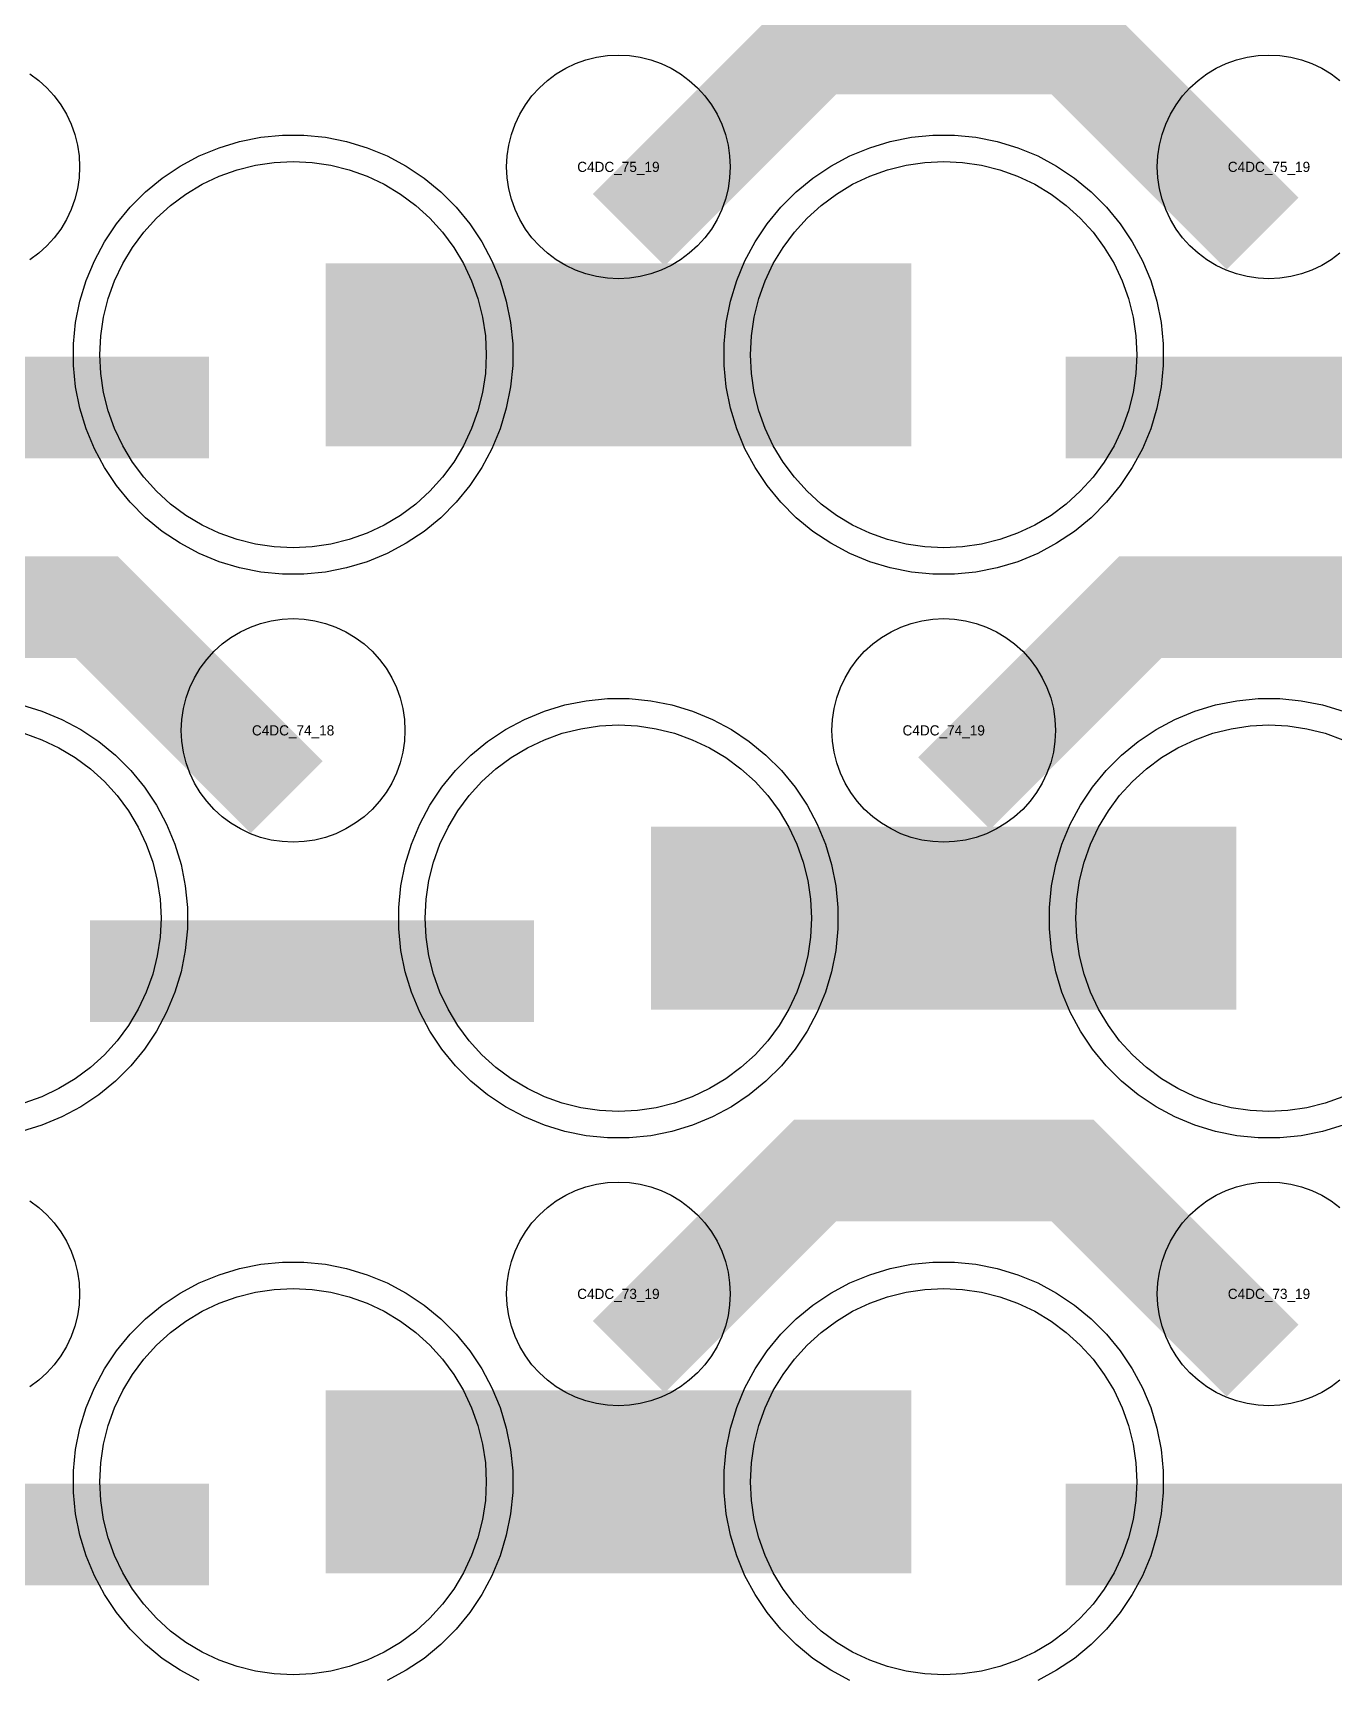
# Model space of a CAD drawing. Extents: x -11880 to 11880, y -14992 to 14992.
# Drawn here: x -6064 to -5744, y -4772.9 to -4368.1 of the extents above; entities that cross this region are included whole.
import ezdxf
from ezdxf.enums import TextEntityAlignment as Align

# ---------------------------------------------------------------- set-up
doc = ezdxf.new("R2010")
doc.units = 0
doc.header["$MEASUREMENT"] = 0
for name, color, linetype in [('GDS_775_DT_237', 138, 'CONTINUOUS'), ('RDL1_FS', 34, 'CONTINUOUS'), ('RDL_BS', 160, 'CONTINUOUS')]:
    doc.layers.add(name, color=color, linetype=linetype)

msp = doc.modelspace()

# ---------------------------------------------------------------- linework, layer by layer
at = {"layer": 'RDL1_FS', "color": 240, "true_color": 0xed1f24}
for points in [[(-6000, -4494.769), (-6004.657, -4494.54), (-6009.268, -4493.856), (-6013.791, -4492.724), (-6018.181, -4491.152), (-6022.395, -4489.16), (-6026.395, -4486.762), (-6030.14, -4483.984), (-6033.594, -4480.854), (-6036.724, -4477.4), (-6039.502, -4473.655), (-6041.9, -4469.655), (-6043.892, -4465.441), (-6045.464, -4461.051), (-6046.596, -4456.528), (-6047.28, -4451.917), (-6047.509, -4447.26), (-6047.28, -4442.603), (-6046.596, -4437.992), (-6045.464, -4433.469), (-6043.892, -4429.079), (-6041.9, -4424.865), (-6039.502, -4420.865), (-6036.724, -4417.12), (-6033.594, -4413.666), (-6030.14, -4410.536), (-6026.395, -4407.758), (-6022.395, -4405.36), (-6018.181, -4403.368), (-6013.791, -4401.796), (-6009.268, -4400.664), (-6004.657, -4399.98), (-6000, -4399.751), (-5995.343, -4399.98), (-5990.732, -4400.664), (-5986.209, -4401.796), (-5981.819, -4403.368), (-5977.605, -4405.36), (-5973.605, -4407.758), (-5969.86, -4410.536), (-5966.406, -4413.666), (-5963.276, -4417.12), (-5960.498, -4420.865), (-5958.1, -4424.865), (-5956.108, -4429.079), (-5954.536, -4433.469), (-5953.404, -4437.992), (-5952.72, -4442.603), (-5952.491, -4447.26), (-5952.72, -4451.917), (-5953.404, -4456.528), (-5954.536, -4461.051), (-5956.108, -4465.441), (-5958.1, -4469.655), (-5960.498, -4473.655), (-5963.276, -4477.4), (-5966.406, -4480.854), (-5969.86, -4483.984), (-5973.605, -4486.762), (-5977.605, -4489.16), (-5981.819, -4491.152), (-5986.209, -4492.724), (-5990.732, -4493.856), (-5995.343, -4494.54)], [(-5840, -4494.769), (-5844.657, -4494.54), (-5849.268, -4493.856), (-5853.791, -4492.724), (-5858.181, -4491.152), (-5862.395, -4489.16), (-5866.395, -4486.762), (-5870.14, -4483.984), (-5873.594, -4480.854), (-5876.724, -4477.4), (-5879.502, -4473.655), (-5881.9, -4469.655), (-5883.892, -4465.441), (-5885.464, -4461.051), (-5886.596, -4456.528), (-5887.28, -4451.917), (-5887.509, -4447.26), (-5887.28, -4442.603), (-5886.596, -4437.992), (-5885.464, -4433.469), (-5883.892, -4429.079), (-5881.9, -4424.865), (-5879.502, -4420.865), (-5876.724, -4417.12), (-5873.594, -4413.666), (-5870.14, -4410.536), (-5866.395, -4407.758), (-5862.395, -4405.36), (-5858.181, -4403.368), (-5853.791, -4401.796), (-5849.268, -4400.664), (-5844.657, -4399.98), (-5840, -4399.751), (-5835.343, -4399.98), (-5830.732, -4400.664), (-5826.209, -4401.796), (-5821.819, -4403.368), (-5817.605, -4405.36), (-5813.605, -4407.758), (-5809.86, -4410.536), (-5806.406, -4413.666), (-5803.276, -4417.12), (-5800.498, -4420.865), (-5798.1, -4424.865), (-5796.108, -4429.079), (-5794.536, -4433.469), (-5793.404, -4437.992), (-5792.72, -4442.603), (-5792.491, -4447.26), (-5792.72, -4451.917), (-5793.404, -4456.528), (-5794.536, -4461.051), (-5796.108, -4465.441), (-5798.1, -4469.655), (-5800.498, -4473.655), (-5803.276, -4477.4), (-5806.406, -4480.854), (-5809.86, -4483.984), (-5813.605, -4486.762), (-5817.605, -4489.16), (-5821.819, -4491.152), (-5826.209, -4492.724), (-5830.732, -4493.856), (-5835.343, -4494.54)]]:
    msp.add_lwpolyline(points, close=True, dxfattribs=at)
for points in [[(-5991.998, -4447.26, 45, 45, 0), (-5919.998, -4447.26, 45, 45, 0)], [(-5919.998, -4447.26, 45, 45, 0), (-5847.998, -4447.26, 45, 45, 0)]]:
    msp.add_lwpolyline(points, format="xyseb", dxfattribs=at)
at = {"layer": 'RDL1_FS'}
for points in [[(-6066.209, -4540.361), (-6061.819, -4541.933), (-6057.605, -4543.925), (-6053.605, -4546.323), (-6049.86, -4549.101), (-6046.406, -4552.231), (-6043.276, -4555.685), (-6040.498, -4559.43), (-6038.1, -4563.43), (-6036.108, -4567.644), (-6034.536, -4572.034), (-6033.404, -4576.557), (-6032.72, -4581.168), (-6032.491, -4585.825), (-6032.72, -4590.482), (-6033.404, -4595.093), (-6034.536, -4599.616), (-6036.108, -4604.006), (-6038.1, -4608.22), (-6040.498, -4612.22), (-6043.276, -4615.965), (-6046.406, -4619.419), (-6049.86, -4622.549), (-6053.605, -4625.327), (-6057.605, -4627.725), (-6061.819, -4629.717), (-6066.209, -4631.289)], [(-5741.819, -4629.717), (-5746.209, -4631.289), (-5750.732, -4632.421), (-5755.343, -4633.105), (-5760, -4633.334), (-5764.657, -4633.105), (-5769.268, -4632.421), (-5773.791, -4631.289), (-5778.181, -4629.717), (-5782.395, -4627.725), (-5786.395, -4625.327), (-5790.14, -4622.549), (-5793.594, -4619.419), (-5796.724, -4615.965), (-5799.502, -4612.22), (-5801.9, -4608.22), (-5803.892, -4604.006), (-5805.464, -4599.616), (-5806.596, -4595.093), (-5807.28, -4590.482), (-5807.509, -4585.825), (-5807.28, -4581.168), (-5806.596, -4576.557), (-5805.464, -4572.034), (-5803.892, -4567.644), (-5801.9, -4563.43), (-5799.502, -4559.43), (-5796.724, -4555.685), (-5793.594, -4552.231), (-5790.14, -4549.101), (-5786.395, -4546.323), (-5782.395, -4543.925), (-5778.181, -4541.933), (-5773.791, -4540.361), (-5769.268, -4539.229), (-5764.657, -4538.545), (-5760, -4538.316), (-5755.343, -4538.545), (-5750.732, -4539.229), (-5746.209, -4540.361), (-5741.819, -4541.933)]]:
    msp.add_lwpolyline(points, dxfattribs=at)
for points in [[(-5920, -4633.334), (-5924.657, -4633.105), (-5929.268, -4632.421), (-5933.791, -4631.289), (-5938.181, -4629.717), (-5942.395, -4627.725), (-5946.395, -4625.327), (-5950.14, -4622.549), (-5953.594, -4619.419), (-5956.724, -4615.965), (-5959.502, -4612.22), (-5961.9, -4608.22), (-5963.892, -4604.006), (-5965.464, -4599.616), (-5966.596, -4595.093), (-5967.28, -4590.482), (-5967.509, -4585.825), (-5967.28, -4581.168), (-5966.596, -4576.557), (-5965.464, -4572.034), (-5963.892, -4567.644), (-5961.9, -4563.43), (-5959.502, -4559.43), (-5956.724, -4555.685), (-5953.594, -4552.231), (-5950.14, -4549.101), (-5946.395, -4546.323), (-5942.395, -4543.925), (-5938.181, -4541.933), (-5933.791, -4540.361), (-5929.268, -4539.229), (-5924.657, -4538.545), (-5920, -4538.316), (-5915.343, -4538.545), (-5910.732, -4539.229), (-5906.209, -4540.361), (-5901.819, -4541.933), (-5897.605, -4543.925), (-5893.605, -4546.323), (-5889.86, -4549.101), (-5886.406, -4552.231), (-5883.276, -4555.685), (-5880.498, -4559.43), (-5878.1, -4563.43), (-5876.108, -4567.644), (-5874.536, -4572.034), (-5873.404, -4576.557), (-5872.72, -4581.168), (-5872.491, -4585.825), (-5872.72, -4590.482), (-5873.404, -4595.093), (-5874.536, -4599.616), (-5876.108, -4604.006), (-5878.1, -4608.22), (-5880.498, -4612.22), (-5883.276, -4615.965), (-5886.406, -4619.419), (-5889.86, -4622.549), (-5893.605, -4625.327), (-5897.605, -4627.725), (-5901.819, -4629.717), (-5906.209, -4631.289), (-5910.732, -4632.421), (-5915.343, -4633.105)], [(-6000, -4771.894), (-6004.657, -4771.665), (-6009.268, -4770.981), (-6013.791, -4769.849), (-6018.181, -4768.277), (-6022.395, -4766.285), (-6026.395, -4763.887), (-6030.14, -4761.109), (-6033.594, -4757.979), (-6036.724, -4754.525), (-6039.502, -4750.78), (-6041.9, -4746.78), (-6043.892, -4742.566), (-6045.464, -4738.176), (-6046.596, -4733.653), (-6047.28, -4729.042), (-6047.509, -4724.385), (-6047.28, -4719.728), (-6046.596, -4715.117), (-6045.464, -4710.594), (-6043.892, -4706.204), (-6041.9, -4701.99), (-6039.502, -4697.99), (-6036.724, -4694.245), (-6033.594, -4690.791), (-6030.14, -4687.661), (-6026.395, -4684.883), (-6022.395, -4682.485), (-6018.181, -4680.493), (-6013.791, -4678.921), (-6009.268, -4677.789), (-6004.657, -4677.105), (-6000, -4676.876), (-5995.343, -4677.105), (-5990.732, -4677.789), (-5986.209, -4678.921), (-5981.819, -4680.493), (-5977.605, -4682.485), (-5973.605, -4684.883), (-5969.86, -4687.661), (-5966.406, -4690.791), (-5963.276, -4694.245), (-5960.498, -4697.99), (-5958.1, -4701.99), (-5956.108, -4706.204), (-5954.536, -4710.594), (-5953.404, -4715.117), (-5952.72, -4719.728), (-5952.491, -4724.385), (-5952.72, -4729.042), (-5953.404, -4733.653), (-5954.536, -4738.176), (-5956.108, -4742.566), (-5958.1, -4746.78), (-5960.498, -4750.78), (-5963.276, -4754.525), (-5966.406, -4757.979), (-5969.86, -4761.109), (-5973.605, -4763.887), (-5977.605, -4766.285), (-5981.819, -4768.277), (-5986.209, -4769.849), (-5990.732, -4770.981), (-5995.343, -4771.665)], [(-5840, -4771.894), (-5844.657, -4771.665), (-5849.268, -4770.981), (-5853.791, -4769.849), (-5858.181, -4768.277), (-5862.395, -4766.285), (-5866.395, -4763.887), (-5870.14, -4761.109), (-5873.594, -4757.979), (-5876.724, -4754.525), (-5879.502, -4750.78), (-5881.9, -4746.78), (-5883.892, -4742.566), (-5885.464, -4738.176), (-5886.596, -4733.653), (-5887.28, -4729.042), (-5887.509, -4724.385), (-5887.28, -4719.728), (-5886.596, -4715.117), (-5885.464, -4710.594), (-5883.892, -4706.204), (-5881.9, -4701.99), (-5879.502, -4697.99), (-5876.724, -4694.245), (-5873.594, -4690.791), (-5870.14, -4687.661), (-5866.395, -4684.883), (-5862.395, -4682.485), (-5858.181, -4680.493), (-5853.791, -4678.921), (-5849.268, -4677.789), (-5844.657, -4677.105), (-5840, -4676.876), (-5835.343, -4677.105), (-5830.732, -4677.789), (-5826.209, -4678.921), (-5821.819, -4680.493), (-5817.605, -4682.485), (-5813.605, -4684.883), (-5809.86, -4687.661), (-5806.406, -4690.791), (-5803.276, -4694.245), (-5800.498, -4697.99), (-5798.1, -4701.99), (-5796.108, -4706.204), (-5794.536, -4710.594), (-5793.404, -4715.117), (-5792.72, -4719.728), (-5792.491, -4724.385), (-5792.72, -4729.042), (-5793.404, -4733.653), (-5794.536, -4738.176), (-5796.108, -4742.566), (-5798.1, -4746.78), (-5800.498, -4750.78), (-5803.276, -4754.525), (-5806.406, -4757.979), (-5809.86, -4761.109), (-5813.605, -4763.887), (-5817.605, -4766.285), (-5821.819, -4768.277), (-5826.209, -4769.849), (-5830.732, -4770.981), (-5835.343, -4771.665)]]:
    msp.add_lwpolyline(points, close=True, dxfattribs=at)
for points in [[(-5911.998, -4585.825, 45, 45, 0), (-5839.998, -4585.825, 45, 45, 0)], [(-5839.998, -4585.825, 45, 45, 0), (-5767.998, -4585.825, 45, 45, 0)], [(-5991.998, -4724.385, 45, 45, 0), (-5919.998, -4724.385, 45, 45, 0)], [(-5919.998, -4724.385, 45, 45, 0), (-5847.998, -4724.385, 45, 45, 0)]]:
    msp.add_lwpolyline(points, format="xyseb", dxfattribs=at)
at = {"layer": 'RDL_BS'}
for points in [[(-5917.438, -4416.574, 25, 25, 0), (-5871.623, -4370.759, 25, 25, 0), (-5838.07, -4370.759, 25, 25, 0)], [(-5761.599, -4417.473, 25, 25, 0), (-5808.313, -4370.759, 25, 25, 0), (-5838.071, -4370.759, 25, 25, 0)], [(-6001.599, -4556.038, 25, 25, 0), (-6048.313, -4509.324, 25, 25, 0), (-6078.071, -4509.324, 25, 25, 0)], [(-5837.438, -4555.139, 25, 25, 0), (-5791.623, -4509.324, 25, 25, 0), (-5758.07, -4509.324, 25, 25, 0)], [(-5681.599, -4556.038, 25, 25, 0), (-5728.313, -4509.324, 25, 25, 0), (-5758.071, -4509.324, 25, 25, 0)], [(-6049.984, -4598.838, 25, 25, 0), (-5940.719, -4598.838, 25, 25, 0)], [(-5917.438, -4693.699, 25, 25, 0), (-5871.623, -4647.884, 25, 25, 0), (-5838.07, -4647.884, 25, 25, 0)], [(-5761.599, -4694.598, 25, 25, 0), (-5808.313, -4647.884, 25, 25, 0), (-5838.071, -4647.884, 25, 25, 0)], [(-6129.984, -4737.398, 25, 25, 0), (-6020.719, -4737.398, 25, 25, 0)], [(-5809.984, -4737.398, 25, 25, 0), (-5700.719, -4737.398, 25, 25, 0)]]:
    msp.add_lwpolyline(points, format="xyseb", dxfattribs=at)
for points in [[(-5920, -4428.566), (-5922.693, -4428.434), (-5925.365, -4428.038), (-5927.984, -4427.381), (-5930.519, -4426.474), (-5932.956, -4425.322), (-5935.28, -4423.929), (-5937.443, -4422.326), (-5939.442, -4420.514), (-5941.254, -4418.515), (-5942.857, -4416.352), (-5944.25, -4414.028), (-5945.402, -4411.591), (-5946.309, -4409.056), (-5946.966, -4406.437), (-5947.362, -4403.765), (-5947.494, -4401.072), (-5947.362, -4398.379), (-5946.966, -4395.707), (-5946.309, -4393.088), (-5945.402, -4390.553), (-5944.25, -4388.116), (-5942.857, -4385.792), (-5941.254, -4383.629), (-5939.442, -4381.63), (-5937.443, -4379.818), (-5935.28, -4378.215), (-5932.956, -4376.822), (-5930.519, -4375.67), (-5927.984, -4374.763), (-5925.365, -4374.106), (-5922.693, -4373.71), (-5920, -4373.578), (-5917.307, -4373.71), (-5914.635, -4374.106), (-5912.016, -4374.763), (-5909.481, -4375.67), (-5907.044, -4376.822), (-5904.72, -4378.215), (-5902.557, -4379.818), (-5900.558, -4381.63), (-5898.746, -4383.629), (-5897.143, -4385.792), (-5895.75, -4388.116), (-5894.598, -4390.553), (-5893.691, -4393.088), (-5893.034, -4395.707), (-5892.638, -4398.379), (-5892.506, -4401.072), (-5892.638, -4403.765), (-5893.034, -4406.437), (-5893.691, -4409.056), (-5894.598, -4411.591), (-5895.75, -4414.028), (-5897.143, -4416.352), (-5898.746, -4418.515), (-5900.558, -4420.514), (-5902.557, -4422.326), (-5904.72, -4423.929), (-5907.044, -4425.322), (-5909.481, -4426.474), (-5912.016, -4427.381), (-5914.635, -4428.038), (-5917.307, -4428.434)], [(-6000, -4567.131), (-6002.693, -4566.999), (-6005.365, -4566.603), (-6007.984, -4565.946), (-6010.519, -4565.039), (-6012.956, -4563.887), (-6015.28, -4562.494), (-6017.443, -4560.891), (-6019.442, -4559.079), (-6021.254, -4557.08), (-6022.857, -4554.917), (-6024.25, -4552.593), (-6025.402, -4550.156), (-6026.309, -4547.621), (-6026.966, -4545.002), (-6027.362, -4542.33), (-6027.494, -4539.637), (-6027.362, -4536.944), (-6026.966, -4534.272), (-6026.309, -4531.653), (-6025.402, -4529.118), (-6024.25, -4526.681), (-6022.857, -4524.357), (-6021.254, -4522.194), (-6019.442, -4520.195), (-6017.443, -4518.383), (-6015.28, -4516.78), (-6012.956, -4515.387), (-6010.519, -4514.235), (-6007.984, -4513.328), (-6005.365, -4512.671), (-6002.693, -4512.275), (-6000, -4512.143), (-5997.307, -4512.275), (-5994.635, -4512.671), (-5992.016, -4513.328), (-5989.481, -4514.235), (-5987.044, -4515.387), (-5984.72, -4516.78), (-5982.557, -4518.383), (-5980.558, -4520.195), (-5978.746, -4522.194), (-5977.143, -4524.357), (-5975.75, -4526.681), (-5974.598, -4529.118), (-5973.691, -4531.653), (-5973.034, -4534.272), (-5972.638, -4536.944), (-5972.506, -4539.637), (-5972.638, -4542.33), (-5973.034, -4545.002), (-5973.691, -4547.621), (-5974.598, -4550.156), (-5975.75, -4552.593), (-5977.143, -4554.917), (-5978.746, -4557.08), (-5980.558, -4559.079), (-5982.557, -4560.891), (-5984.72, -4562.494), (-5987.044, -4563.887), (-5989.481, -4565.039), (-5992.016, -4565.946), (-5994.635, -4566.603), (-5997.307, -4566.999)], [(-5840, -4567.131), (-5842.693, -4566.999), (-5845.365, -4566.603), (-5847.984, -4565.946), (-5850.519, -4565.039), (-5852.956, -4563.887), (-5855.28, -4562.494), (-5857.443, -4560.891), (-5859.442, -4559.079), (-5861.254, -4557.08), (-5862.857, -4554.917), (-5864.25, -4552.593), (-5865.402, -4550.156), (-5866.309, -4547.621), (-5866.966, -4545.002), (-5867.362, -4542.33), (-5867.494, -4539.637), (-5867.362, -4536.944), (-5866.966, -4534.272), (-5866.309, -4531.653), (-5865.402, -4529.118), (-5864.25, -4526.681), (-5862.857, -4524.357), (-5861.254, -4522.194), (-5859.442, -4520.195), (-5857.443, -4518.383), (-5855.28, -4516.78), (-5852.956, -4515.387), (-5850.519, -4514.235), (-5847.984, -4513.328), (-5845.365, -4512.671), (-5842.693, -4512.275), (-5840, -4512.143), (-5837.307, -4512.275), (-5834.635, -4512.671), (-5832.016, -4513.328), (-5829.481, -4514.235), (-5827.044, -4515.387), (-5824.72, -4516.78), (-5822.557, -4518.383), (-5820.558, -4520.195), (-5818.746, -4522.194), (-5817.143, -4524.357), (-5815.75, -4526.681), (-5814.598, -4529.118), (-5813.691, -4531.653), (-5813.034, -4534.272), (-5812.638, -4536.944), (-5812.506, -4539.637), (-5812.638, -4542.33), (-5813.034, -4545.002), (-5813.691, -4547.621), (-5814.598, -4550.156), (-5815.75, -4552.593), (-5817.143, -4554.917), (-5818.746, -4557.08), (-5820.558, -4559.079), (-5822.557, -4560.891), (-5824.72, -4562.494), (-5827.044, -4563.887), (-5829.481, -4565.039), (-5832.016, -4565.946), (-5834.635, -4566.603), (-5837.307, -4566.999)], [(-5922.644, -4639.825), (-5927.938, -4639.308), (-5933.165, -4638.262), (-5938.205, -4636.731), (-5943.115, -4634.7), (-5947.777, -4632.208), (-5952.191, -4629.261), (-5956.292, -4625.899), (-5960.074, -4622.117), (-5963.436, -4618.016), (-5966.383, -4613.602), (-5968.875, -4608.94), (-5970.906, -4604.03), (-5972.437, -4598.99), (-5973.483, -4593.763), (-5974, -4588.469), (-5974, -4583.181), (-5973.483, -4577.887), (-5972.437, -4572.66), (-5970.906, -4567.62), (-5968.875, -4562.71), (-5966.383, -4558.048), (-5963.436, -4553.634), (-5960.074, -4549.533), (-5956.292, -4545.751), (-5952.191, -4542.389), (-5947.777, -4539.442), (-5943.115, -4536.95), (-5938.205, -4534.919), (-5933.165, -4533.388), (-5927.938, -4532.342), (-5922.644, -4531.825), (-5917.356, -4531.825), (-5912.062, -4532.342), (-5906.835, -4533.388), (-5901.795, -4534.919), (-5896.885, -4536.95), (-5892.223, -4539.442), (-5887.809, -4542.389), (-5883.708, -4545.751), (-5879.926, -4549.533), (-5876.564, -4553.634), (-5873.617, -4558.048), (-5871.125, -4562.71), (-5869.094, -4567.62), (-5867.563, -4572.66), (-5866.517, -4577.887), (-5866, -4583.181), (-5866, -4588.469), (-5866.517, -4593.763), (-5867.563, -4598.99), (-5869.094, -4604.03), (-5871.125, -4608.94), (-5873.617, -4613.602), (-5876.564, -4618.016), (-5879.926, -4622.117), (-5883.708, -4625.899), (-5887.809, -4629.261), (-5892.223, -4632.208), (-5896.885, -4634.7), (-5901.795, -4636.731), (-5906.835, -4638.262), (-5912.062, -4639.308), (-5917.356, -4639.825)], [(-5920, -4705.691), (-5922.693, -4705.559), (-5925.365, -4705.163), (-5927.984, -4704.506), (-5930.519, -4703.599), (-5932.956, -4702.447), (-5935.28, -4701.054), (-5937.443, -4699.451), (-5939.442, -4697.639), (-5941.254, -4695.64), (-5942.857, -4693.477), (-5944.25, -4691.153), (-5945.402, -4688.716), (-5946.309, -4686.181), (-5946.966, -4683.562), (-5947.362, -4680.89), (-5947.494, -4678.197), (-5947.362, -4675.504), (-5946.966, -4672.832), (-5946.309, -4670.213), (-5945.402, -4667.678), (-5944.25, -4665.241), (-5942.857, -4662.917), (-5941.254, -4660.754), (-5939.442, -4658.755), (-5937.443, -4656.943), (-5935.28, -4655.34), (-5932.956, -4653.947), (-5930.519, -4652.795), (-5927.984, -4651.888), (-5925.365, -4651.231), (-5922.693, -4650.835), (-5920, -4650.703), (-5917.307, -4650.835), (-5914.635, -4651.231), (-5912.016, -4651.888), (-5909.481, -4652.795), (-5907.044, -4653.947), (-5904.72, -4655.34), (-5902.557, -4656.943), (-5900.558, -4658.755), (-5898.746, -4660.754), (-5897.143, -4662.917), (-5895.75, -4665.241), (-5894.598, -4667.678), (-5893.691, -4670.213), (-5893.034, -4672.832), (-5892.638, -4675.504), (-5892.506, -4678.197), (-5892.638, -4680.89), (-5893.034, -4683.562), (-5893.691, -4686.181), (-5894.598, -4688.716), (-5895.75, -4691.153), (-5897.143, -4693.477), (-5898.746, -4695.64), (-5900.558, -4697.639), (-5902.557, -4699.451), (-5904.72, -4701.054), (-5907.044, -4702.447), (-5909.481, -4703.599), (-5912.016, -4704.506), (-5914.635, -4705.163), (-5917.307, -4705.559)]]:
    msp.add_lwpolyline(points, close=True, dxfattribs=at)
for points in [[(-5742.557, -4422.326), (-5744.72, -4423.929), (-5747.044, -4425.322), (-5749.481, -4426.474), (-5752.016, -4427.381), (-5754.635, -4428.038), (-5757.307, -4428.434), (-5760, -4428.566), (-5762.693, -4428.434), (-5765.365, -4428.038), (-5767.984, -4427.381), (-5770.519, -4426.474), (-5772.956, -4425.322), (-5775.28, -4423.929), (-5777.443, -4422.326), (-5779.442, -4420.514), (-5781.254, -4418.515), (-5782.857, -4416.352), (-5784.25, -4414.028), (-5785.402, -4411.591), (-5786.309, -4409.056), (-5786.966, -4406.437), (-5787.362, -4403.765), (-5787.494, -4401.072), (-5787.362, -4398.379), (-5786.966, -4395.707), (-5786.309, -4393.088), (-5785.402, -4390.553), (-5784.25, -4388.116), (-5782.857, -4385.792), (-5781.254, -4383.629), (-5779.442, -4381.63), (-5777.443, -4379.818), (-5775.28, -4378.215), (-5772.956, -4376.822), (-5770.519, -4375.67), (-5767.984, -4374.763), (-5765.365, -4374.106), (-5762.693, -4373.71), (-5760, -4373.578), (-5757.307, -4373.71), (-5754.635, -4374.106), (-5752.016, -4374.763), (-5749.481, -4375.67), (-5747.044, -4376.822), (-5744.72, -4378.215), (-5742.557, -4379.818)], [(-6064.72, -4378.215), (-6062.557, -4379.818), (-6060.558, -4381.63), (-6058.746, -4383.629), (-6057.143, -4385.792), (-6055.75, -4388.116), (-6054.598, -4390.553), (-6053.691, -4393.088), (-6053.034, -4395.707), (-6052.638, -4398.379), (-6052.506, -4401.072), (-6052.638, -4403.765), (-6053.034, -4406.437), (-6053.691, -4409.056), (-6054.598, -4411.591), (-6055.75, -4414.028), (-6057.143, -4416.352), (-6058.746, -4418.515), (-6060.558, -4420.514), (-6062.557, -4422.326), (-6064.72, -4423.929)], [(-6066.835, -4533.388), (-6061.795, -4534.919), (-6056.885, -4536.95), (-6052.223, -4539.442), (-6047.809, -4542.389), (-6043.708, -4545.751), (-6039.926, -4549.533), (-6036.564, -4553.634), (-6033.617, -4558.048), (-6031.125, -4562.71), (-6029.094, -4567.62), (-6027.563, -4572.66), (-6026.517, -4577.887), (-6026, -4583.181), (-6026, -4588.469), (-6026.517, -4593.763), (-6027.563, -4598.99), (-6029.094, -4604.03), (-6031.125, -4608.94), (-6033.617, -4613.602), (-6036.564, -4618.016), (-6039.926, -4622.117), (-6043.708, -4625.899), (-6047.809, -4629.261), (-6052.223, -4632.208), (-6056.885, -4634.7), (-6061.795, -4636.731), (-6066.835, -4638.262)], [(-5741.795, -4636.731), (-5746.835, -4638.262), (-5752.062, -4639.308), (-5757.356, -4639.825), (-5762.644, -4639.825), (-5767.938, -4639.308), (-5773.165, -4638.262), (-5778.205, -4636.731), (-5783.115, -4634.7), (-5787.777, -4632.208), (-5792.191, -4629.261), (-5796.292, -4625.899), (-5800.074, -4622.117), (-5803.436, -4618.016), (-5806.383, -4613.602), (-5808.875, -4608.94), (-5810.906, -4604.03), (-5812.437, -4598.99), (-5813.483, -4593.763), (-5814, -4588.469), (-5814, -4583.181), (-5813.483, -4577.887), (-5812.437, -4572.66), (-5810.906, -4567.62), (-5808.875, -4562.71), (-5806.383, -4558.048), (-5803.436, -4553.634), (-5800.074, -4549.533), (-5796.292, -4545.751), (-5792.191, -4542.389), (-5787.777, -4539.442), (-5783.115, -4536.95), (-5778.205, -4534.919), (-5773.165, -4533.388), (-5767.938, -4532.342), (-5762.644, -4531.825), (-5757.356, -4531.825), (-5752.062, -4532.342), (-5746.835, -4533.388), (-5741.795, -4534.919)], [(-5742.557, -4699.451), (-5744.72, -4701.054), (-5747.044, -4702.447), (-5749.481, -4703.599), (-5752.016, -4704.506), (-5754.635, -4705.163), (-5757.307, -4705.559), (-5760, -4705.691), (-5762.693, -4705.559), (-5765.365, -4705.163), (-5767.984, -4704.506), (-5770.519, -4703.599), (-5772.956, -4702.447), (-5775.28, -4701.054), (-5777.443, -4699.451), (-5779.442, -4697.639), (-5781.254, -4695.64), (-5782.857, -4693.477), (-5784.25, -4691.153), (-5785.402, -4688.716), (-5786.309, -4686.181), (-5786.966, -4683.562), (-5787.362, -4680.89), (-5787.494, -4678.197), (-5787.362, -4675.504), (-5786.966, -4672.832), (-5786.309, -4670.213), (-5785.402, -4667.678), (-5784.25, -4665.241), (-5782.857, -4662.917), (-5781.254, -4660.754), (-5779.442, -4658.755), (-5777.443, -4656.943), (-5775.28, -4655.34), (-5772.956, -4653.947), (-5770.519, -4652.795), (-5767.984, -4651.888), (-5765.365, -4651.231), (-5762.693, -4650.835), (-5760, -4650.703), (-5757.307, -4650.835), (-5754.635, -4651.231), (-5752.016, -4651.888), (-5749.481, -4652.795), (-5747.044, -4653.947), (-5744.72, -4655.34), (-5742.557, -4656.943)], [(-6064.72, -4655.34), (-6062.557, -4656.943), (-6060.558, -4658.755), (-6058.746, -4660.754), (-6057.143, -4662.917), (-6055.75, -4665.241), (-6054.598, -4667.678), (-6053.691, -4670.213), (-6053.034, -4672.832), (-6052.638, -4675.504), (-6052.506, -4678.197), (-6052.638, -4680.89), (-6053.034, -4683.562), (-6053.691, -4686.181), (-6054.598, -4688.716), (-6055.75, -4691.153), (-6057.143, -4693.477), (-6058.746, -4695.64), (-6060.558, -4697.639), (-6062.557, -4699.451), (-6064.72, -4701.054)], [(-6023.115, -4773.26), (-6027.777, -4770.768), (-6032.191, -4767.821), (-6036.292, -4764.459), (-6040.074, -4760.677), (-6043.436, -4756.576), (-6046.383, -4752.162), (-6048.875, -4747.5), (-6050.906, -4742.59), (-6052.437, -4737.55), (-6053.483, -4732.323), (-6054, -4727.029), (-6054, -4721.741), (-6053.483, -4716.447), (-6052.437, -4711.22), (-6050.906, -4706.18), (-6048.875, -4701.27), (-6046.383, -4696.608), (-6043.436, -4692.194), (-6040.074, -4688.093), (-6036.292, -4684.311), (-6032.191, -4680.949), (-6027.777, -4678.002), (-6023.115, -4675.51), (-6018.205, -4673.479), (-6013.165, -4671.948), (-6007.938, -4670.902), (-6002.644, -4670.385), (-5997.356, -4670.385), (-5992.062, -4670.902), (-5986.835, -4671.948), (-5981.795, -4673.479), (-5976.885, -4675.51), (-5972.223, -4678.002), (-5967.809, -4680.949), (-5963.708, -4684.311), (-5959.926, -4688.093), (-5956.564, -4692.194), (-5953.617, -4696.608), (-5951.125, -4701.27), (-5949.094, -4706.18), (-5947.563, -4711.22), (-5946.517, -4716.447), (-5946, -4721.741), (-5946, -4727.029), (-5946.517, -4732.323), (-5947.563, -4737.55), (-5949.094, -4742.59), (-5951.125, -4747.5), (-5953.617, -4752.162), (-5956.564, -4756.576), (-5959.926, -4760.677), (-5963.708, -4764.459), (-5967.809, -4767.821), (-5972.223, -4770.768), (-5976.885, -4773.26)], [(-5863.115, -4773.26), (-5867.777, -4770.768), (-5872.191, -4767.821), (-5876.292, -4764.459), (-5880.074, -4760.677), (-5883.436, -4756.576), (-5886.383, -4752.162), (-5888.875, -4747.5), (-5890.906, -4742.59), (-5892.437, -4737.55), (-5893.483, -4732.323), (-5894, -4727.029), (-5894, -4721.741), (-5893.483, -4716.447), (-5892.437, -4711.22), (-5890.906, -4706.18), (-5888.875, -4701.27), (-5886.383, -4696.608), (-5883.436, -4692.194), (-5880.074, -4688.093), (-5876.292, -4684.311), (-5872.191, -4680.949), (-5867.777, -4678.002), (-5863.115, -4675.51), (-5858.205, -4673.479), (-5853.165, -4671.948), (-5847.938, -4670.902), (-5842.644, -4670.385), (-5837.356, -4670.385), (-5832.062, -4670.902), (-5826.835, -4671.948), (-5821.795, -4673.479), (-5816.885, -4675.51), (-5812.223, -4678.002), (-5807.809, -4680.949), (-5803.708, -4684.311), (-5799.926, -4688.093), (-5796.564, -4692.194), (-5793.617, -4696.608), (-5791.125, -4701.27), (-5789.094, -4706.18), (-5787.563, -4711.22), (-5786.517, -4716.447), (-5786, -4721.741), (-5786, -4727.029), (-5786.517, -4732.323), (-5787.563, -4737.55), (-5789.094, -4742.59), (-5791.125, -4747.5), (-5793.617, -4752.162), (-5796.564, -4756.576), (-5799.926, -4760.677), (-5803.708, -4764.459), (-5807.809, -4767.821), (-5812.223, -4770.768), (-5816.885, -4773.26)]]:
    msp.add_lwpolyline(points, dxfattribs=at)
at = {"layer": 'RDL_BS', "color": 240, "true_color": 0xed1f24}
for points in [[(-6002.644, -4501.26), (-6007.938, -4500.743), (-6013.165, -4499.697), (-6018.205, -4498.166), (-6023.115, -4496.135), (-6027.777, -4493.643), (-6032.191, -4490.696), (-6036.292, -4487.334), (-6040.074, -4483.552), (-6043.436, -4479.451), (-6046.383, -4475.037), (-6048.875, -4470.375), (-6050.906, -4465.465), (-6052.437, -4460.425), (-6053.483, -4455.198), (-6054, -4449.904), (-6054, -4444.616), (-6053.483, -4439.322), (-6052.437, -4434.095), (-6050.906, -4429.055), (-6048.875, -4424.145), (-6046.383, -4419.483), (-6043.436, -4415.069), (-6040.074, -4410.968), (-6036.292, -4407.186), (-6032.191, -4403.824), (-6027.777, -4400.877), (-6023.115, -4398.385), (-6018.205, -4396.354), (-6013.165, -4394.823), (-6007.938, -4393.777), (-6002.644, -4393.26), (-5997.356, -4393.26), (-5992.062, -4393.777), (-5986.835, -4394.823), (-5981.795, -4396.354), (-5976.885, -4398.385), (-5972.223, -4400.877), (-5967.809, -4403.824), (-5963.708, -4407.186), (-5959.926, -4410.968), (-5956.564, -4415.069), (-5953.617, -4419.483), (-5951.125, -4424.145), (-5949.094, -4429.055), (-5947.563, -4434.095), (-5946.517, -4439.322), (-5946, -4444.616), (-5946, -4449.904), (-5946.517, -4455.198), (-5947.563, -4460.425), (-5949.094, -4465.465), (-5951.125, -4470.375), (-5953.617, -4475.037), (-5956.564, -4479.451), (-5959.926, -4483.552), (-5963.708, -4487.334), (-5967.809, -4490.696), (-5972.223, -4493.643), (-5976.885, -4496.135), (-5981.795, -4498.166), (-5986.835, -4499.697), (-5992.062, -4500.743), (-5997.356, -4501.26)], [(-5842.644, -4501.26), (-5847.938, -4500.743), (-5853.165, -4499.697), (-5858.205, -4498.166), (-5863.115, -4496.135), (-5867.777, -4493.643), (-5872.191, -4490.696), (-5876.292, -4487.334), (-5880.074, -4483.552), (-5883.436, -4479.451), (-5886.383, -4475.037), (-5888.875, -4470.375), (-5890.906, -4465.465), (-5892.437, -4460.425), (-5893.483, -4455.198), (-5894, -4449.904), (-5894, -4444.616), (-5893.483, -4439.322), (-5892.437, -4434.095), (-5890.906, -4429.055), (-5888.875, -4424.145), (-5886.383, -4419.483), (-5883.436, -4415.069), (-5880.074, -4410.968), (-5876.292, -4407.186), (-5872.191, -4403.824), (-5867.777, -4400.877), (-5863.115, -4398.385), (-5858.205, -4396.354), (-5853.165, -4394.823), (-5847.938, -4393.777), (-5842.644, -4393.26), (-5837.356, -4393.26), (-5832.062, -4393.777), (-5826.835, -4394.823), (-5821.795, -4396.354), (-5816.885, -4398.385), (-5812.223, -4400.877), (-5807.809, -4403.824), (-5803.708, -4407.186), (-5799.926, -4410.968), (-5796.564, -4415.069), (-5793.617, -4419.483), (-5791.125, -4424.145), (-5789.094, -4429.055), (-5787.563, -4434.095), (-5786.517, -4439.322), (-5786, -4444.616), (-5786, -4449.904), (-5786.517, -4455.198), (-5787.563, -4460.425), (-5789.094, -4465.465), (-5791.125, -4470.375), (-5793.617, -4475.037), (-5796.564, -4479.451), (-5799.926, -4483.552), (-5803.708, -4487.334), (-5807.809, -4490.696), (-5812.223, -4493.643), (-5816.885, -4496.135), (-5821.795, -4498.166), (-5826.835, -4499.697), (-5832.062, -4500.743), (-5837.356, -4501.26)]]:
    msp.add_lwpolyline(points, close=True, dxfattribs=at)
for points in [[(-6129.984, -4460.273, 25, 25, 0), (-6020.719, -4460.273, 25, 25, 0)], [(-5809.984, -4460.273, 25, 25, 0), (-5700.719, -4460.273, 25, 25, 0)]]:
    msp.add_lwpolyline(points, format="xyseb", dxfattribs=at)

# ---------------------------------------------------------------- texts
at = {"layer": 'GDS_775_DT_237'}
for s, p in [('C4DC_75_19', (-5920, -4401.072)), ('C4DC_75_19', (-5920, -4401.072)), ('C4DC_75_19', (-5760, -4401.072)), ('C4DC_75_19', (-5760, -4401.072)), ('C4DC_74_18', (-6000, -4539.637)), ('C4DC_74_18', (-6000, -4539.637)), ('C4DC_74_19', (-5840, -4539.637)), ('C4DC_74_19', (-5840, -4539.637)), ('C4DC_73_19', (-5920, -4678.197)), ('C4DC_73_19', (-5920, -4678.197)), ('C4DC_73_19', (-5760, -4678.197)), ('C4DC_73_19', (-5760, -4678.197))]:
    msp.add_text(s, height=2.5, dxfattribs=at).set_placement(p, align=Align.MIDDLE_CENTER)

doc.saveas('drawing.dxf')
